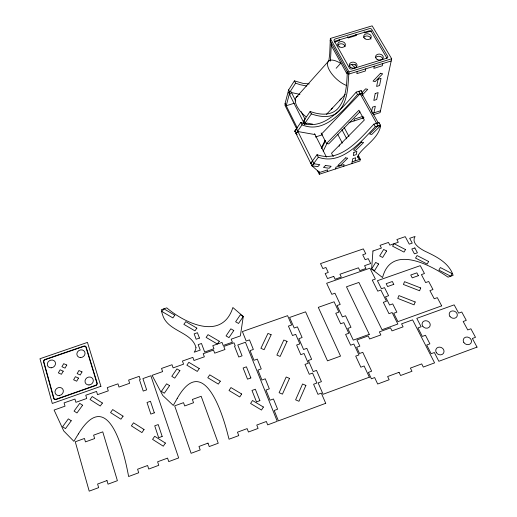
<?xml version="1.0" encoding="UTF-8"?>
<svg xmlns="http://www.w3.org/2000/svg" width="517" height="517" viewBox="0 0 517 517"><rect width="100%" height="100%" fill="white"/><g stroke="black" fill="none" stroke-linecap="round" stroke-linejoin="round"><path stroke-width="0.78" d="M373.196 114.826L380.098 112.622L391.666 58.77L372.15 25.85L330.344 38.458L329.71 54.02L328.825 61.064M309.25 83.916L303.24 83.444L294.406 80.859L288.635 89.887L285.093 103.478L284.99 105.345L296.842 129.14M330.428 61.142L331.378 43.027L331.119 45.237L346.972 73.853L347.295 71.689L347.256 73.763C346.603 85.861 346.047 99.568 337.465 109.022C330.227 116.254 318.866 114.638 310.129 111.485L304.054 120.364L302.962 124.048M358.048 155.01L360.278 159.21L359.929 160.968L319.299 174.255L319.519 172.516L318.808 171.095M325.329 140.314L325.174 141.509L321.69 148.547M327.481 171.579L327.72 169.841L319.519 172.516L312.003 165.828L294.826 131.176L300.797 122.4C323.823 132.281 342.855 106.948 356.2 92.136L361.144 90.585L362.488 92.989A24.68 12.957 -29.5 0 1 362.514 95.05M330.344 38.458L348.981 71.96C347.818 85.208 348.361 100.376 339.062 111.052C331.882 118.613 320.249 117.107 311.363 113.895L310.129 111.485M335.63 168.917L335.895 167.172L344.051 164.509L343.753 166.261M357.215 71.482L356.859 73.647L365.364 71.01L365.752 68.839M354.048 120.933L354.365 119.084L362.378 116.538M351.851 163.611L352.749 158.719L355.664 157.769L355.069 160.91M362.76 118.154L363.108 116.306M374.263 66.208L373.849 68.386L382.302 65.762L382.742 63.585M371.464 112.273L372.492 107.142L375.316 106.25L373.965 112.848M294.406 80.859L295.588 83.166L289.798 92.188L286.224 105.752L294.251 103.251M304.83 124.235L305.269 122.768L311.363 113.895M339.12 146.272L339.798 144.876M323.164 151.171L326.931 143.526M321.283 148.03L325.064 140.404M297.204 134.698L296.021 133.599L302.025 124.836L300.797 122.4M311.48 163.404L310.749 163.301L317.044 154.699C340.548 163.152 359.67 139.17 373.914 124.145L378.955 122.523L380.357 125.043A25.243 12.324 -28.9 0 1 380.118 128.08C377.429 136.708 369.907 142.53 363.748 148.676C361.687 150.861 354.19 157.691 360.278 159.21L352.174 161.853M312.003 165.828L313.987 163.805L319.777 164.645L317.793 166.648L312.003 165.828L318.323 157.239L317.044 154.699M362.488 92.989L357.538 94.546C344.122 109.352 325.077 134.633 302.025 124.836M289.649 94.637L291.491 92.556L299.931 94.398M296.138 97.416L328.586 61.096M380.357 125.043L375.31 126.665C360.995 141.677 341.86 165.614 318.323 157.239M336.147 68.27L340.91 63.016M295.55 131.305L294.826 131.176L296.487 129.379M294.826 131.176L296.719 129.121L313.987 163.805M304.086 122.49L304.203 122.82M296.021 133.599L297.928 131.544L315.002 134.575M306.012 124.112L306.975 123.085L312.649 124.158M331.261 109.229L332.353 108.072M339.443 100.544L341.084 98.805M326.518 114.315L345.194 94.495M358.294 91.845L358.792 91.322L359.593 91.509M321.626 133.955L360.129 93.732L362.268 94.23M361.99 92.64L365.629 88.84L367.729 89.344L362.01 95.302M321.128 132.985L326.537 143.519L358.94 110.224L364.33 120.047L331.52 153.219L333.271 156.638M359.961 111.827L328.676 143.888L326.537 143.519M312.727 161.272L310.749 163.301M376.033 123.815L376.557 123.292L377.358 123.46M377.959 125.812L369.642 134.045L371.781 134.446L380.092 126.245L377.959 125.812L358.792 91.322M357.493 157.239L358.972 156.754L357.506 156.373M372.531 113.301L380.499 110.767M348.949 122.555L364 117.76M315.376 137.018L322.427 134.763M348.981 71.96L391.666 58.77M391.195 60.967L348.652 74.131L330.079 40.688M334.434 42.103L339.779 40.481L339.126 39.318M371.607 30.858L364.821 32.914L364.149 31.757M306.762 86.022L300.196 84.717L295.588 83.166M386.89 58.053L371.322 31.647A1.738 1.312 5.9 0 0 369.015 30.897L334.796 41.237A1.745 1.338 4.2 0 0 334.26 41.502M355.832 34.271L356.497 35.427L348.154 37.954L347.495 36.791M362.1 93.932L378.14 122.729M356.2 92.136L357.538 94.546M373.914 124.145L375.31 126.665M344.057 127.279L348.949 136.494M341.905 129.625L346.784 138.853M337.691 134.233L342.351 143.125M314.51 133.612L326.434 157.052M291.052 91.69L295.756 100.964M301.185 111.672L305.166 119.517M288.635 89.887L289.798 92.188M304.054 120.364L305.269 122.768M288.492 92.343L304.759 124.545M285.093 103.478L297.34 128.042M317.535 170.7L319.299 174.255M378.955 122.523A25.197 12.376 -28.9 0 1 379 123.498M361.144 90.585A24.642 13.003 -29.5 0 1 361.221 91.593M337.879 45.263A3.819 2.921 4.6 0 1 342.099 43.887A3.819 2.921 4.6 0 1 345.078 46.73M349.208 66.098A3.884 3.012 5.6 0 1 353.26 64.341A3.884 3.012 5.6 0 1 356.659 67.042M375.516 57.768A3.871 2.973 6.9 0 1 379.743 56.372A3.871 2.973 6.9 0 1 382.832 59.268M363.69 37.437A3.806 2.889 5.9 0 1 368.052 36.119A3.806 2.889 5.9 0 1 370.889 39.176M355.476 64.664A4.104 1.674 43.3 0 1 355.024 64.392M355.806 67.863A9.72 3.962 43.3 0 1 351.554 64.496M305.941 116.687A16.861 7.904 43.1 0 1 298.012 96.104M346.648 85.531A17.5 7.425 43.2 0 1 327.804 66.376A17.5 7.425 43.2 0 1 340.761 63.468M372.951 250.997L371.613 269.002L382.567 277.545C391.149 243.998 430.325 264.788 448.045 277.164L453.112 275.367A25.96 22.341 20.3 0 0 451.05 270.617C445.35 260.827 434.603 255.766 424.774 251.113C419.804 248.47 410.983 243.171 415.054 236.463L409.677 238.318L412.249 243.113L409.251 244.153L405.244 236.65L396.869 239.539L398.297 242.247L389.876 245.155L388.461 242.434L380.021 245.342L381.423 248.07L372.951 250.997M196.001 347.631L195.523 349.931L194.224 352.2L200.202 350.093L198.166 344.645L201.475 343.488L204.68 352.019L213.954 348.742L212.778 345.66L222.006 342.409L223.195 345.472L232.404 342.222L231.196 339.165L240.36 335.934L243.274 316.469L232.876 307.525C222.22 341.117 185.08 323.396 166.765 307.867L161.336 309.728A25.669 23.362 -11.1 0 0 162.551 314.679C167.385 331.636 191.826 331.546 196.001 347.631M353.912 152.334L353.331 155.546L356.258 154.589L356.859 151.378L353.912 152.334M375.219 93.512L373.836 100.408L376.693 99.503L378.108 92.601L375.219 93.512M378.076 79.237L376.628 86.455L379.549 85.538L381.029 78.313L378.076 79.237M415.19 301.98L414.065 304.843L397.767 298.425L398.917 295.588L415.19 301.98M420.709 287.956L419.604 290.767L403.415 284.466L404.546 281.675L420.709 287.956M305.896 385.411L298.962 401.282L295.608 399.835L302.574 383.989L305.896 385.411M289.488 378.405L282.437 394.141L279.115 392.713L286.192 377.003L289.488 378.405M287.051 341.375L280.13 356.446L276.886 355.076L283.827 340.031L287.051 341.375M271.154 334.745L264.122 349.686L260.904 348.329L267.955 333.413L271.154 334.745M177.195 398.478L173.285 405.418L162.765 395.479L152.088 375.336L162.622 371.607L161.53 368.44L172.006 364.737L173.117 367.884L183.574 364.181L182.443 361.047L192.841 357.376L193.985 360.498L204.357 356.82L203.194 353.712L213.508 350.067L214.691 353.163L224.985 349.518L223.783 346.435L234.02 342.816L235.235 345.886L234.479 346.151L238.77 357.008L242.072 355.832L237.768 344.988L245.452 342.267L277.267 421.303L267.696 424.864L266.358 421.491L256.768 425.045L258.086 428.431L248.444 432.012L247.139 428.612L237.477 432.193L238.764 435.605L229.05 439.211L228.1 435.669C222.465 412.857 203.336 352.4 177.195 398.478M452.162 273.642L450.701 276.22L438.888 270.12L440.361 267.554L452.162 273.642M78.481 378.095L76.71 381.203L73.608 379.801L75.385 376.693L78.481 378.095M82.003 371.91L80.245 374.999L77.149 373.604L78.914 370.521L82.003 371.91M63.216 371.187L61.426 374.269L58.356 372.88L60.146 369.797L63.216 371.187M66.777 365.054L65 368.117L61.937 366.734L63.72 363.677L66.777 365.054M428.651 261.518L427.165 264.064L415.539 258.054L417.038 255.534L428.651 261.518M405.515 249.595L404.01 252.096L392.565 246.182L394.09 243.701L405.515 249.595M78.338 433.989L73.879 441.324L63.765 430.984L54.091 410.046L65.019 406.175L64.089 402.892L74.952 399.053L75.896 402.323L86.733 398.484L85.77 395.227L96.543 391.414L97.526 394.658L108.279 390.852L107.278 387.621L117.966 383.84L118.988 387.059L129.657 383.278L128.617 380.079L139.222 376.331L140.281 379.517L139.493 379.795L143.228 391.072L146.654 389.85L142.905 378.586L150.861 375.769L178.662 457.926L168.729 461.616L167.566 458.107L157.607 461.797L158.758 465.319L148.747 469.042L147.616 465.507L137.587 469.223L138.698 472.771L128.61 476.519C124.274 452.44 108.389 385.003 78.338 433.989M378.638 263.993L374.599 270.578L371.613 269.002L375.659 262.429L378.638 263.993M386.626 250.984L382.651 257.46L379.678 255.909L383.666 249.44L386.626 250.984M263.399 407.034L261.505 410.046L250.59 403.48L252.496 400.494L263.399 407.034M241.678 394.006L239.765 396.972L229.018 390.509L230.944 387.569L241.678 394.006M220.294 381.178L218.361 384.099L207.789 377.74L209.734 374.844L220.294 381.178M165.388 443.075L163.288 446.203L152.567 439.372L154.68 436.27L165.388 443.075M233.787 330.518L228.986 337.633L226.045 335.921L230.853 328.825L233.787 330.518M243.274 316.469L238.55 323.468L235.623 321.781L240.353 314.801L243.274 316.469M199.252 368.556L197.294 371.426L186.883 365.17L188.847 362.314L199.252 368.556M219.286 341.246L217.392 344.031L206.128 337.42L208.028 334.661L219.286 341.246M144.056 429.517L141.936 432.593L131.389 425.866L133.515 422.816L144.056 429.517M169.563 385.637L164.328 393.211L161.369 391.382L166.603 383.821L169.563 385.637M179.89 370.67L174.746 378.121L171.799 376.324L176.95 368.892L179.89 370.67M196.861 328.121L194.954 330.867L183.871 324.366L185.79 321.645L196.861 328.121M123.065 416.166L120.926 419.197L110.548 412.585L112.693 409.574L123.065 416.166M174.811 315.215L172.878 317.916L161.983 311.518L163.921 308.843L174.811 315.215M102.411 403.034L100.253 406.019L90.042 399.505L92.2 396.545L102.411 403.034M71.249 420.76L65.491 428.632L62.583 426.725L68.347 418.873L71.249 420.76M82.617 405.218L76.955 412.954L74.067 411.086L79.728 403.37L82.617 405.218M380.557 73.259L373.035 81.111L375.129 81.641L382.651 73.815L380.557 73.259M325.49 165.472L323.506 167.463L329.142 168.264L331.132 166.287L325.49 165.472M345.576 157.859L337.834 165.524L339.979 165.834L347.721 158.196L345.576 157.859M361.48 142.123L353.46 150.059L355.599 150.421L363.619 142.505L361.48 142.123M106.974 480.564L97.597 484.041L98.637 487.647L89.208 491.15L75.269 441.783L84.458 438.461L85.447 441.886L94.624 438.565L93.622 435.152L102.754 431.85L117.398 480.681L108.034 484.158L106.974 480.564M207.996 443.121L198.967 446.468L200.189 449.932L191.109 453.306L174.675 405.858L183.535 402.659L184.698 405.948L193.545 402.743L192.369 399.467L201.171 396.281L218.252 443.224L209.23 446.572L207.996 443.121M399.04 372.311L387.627 376.538L389.165 379.749L377.681 384.008L374.657 377.578L371.38 378.787L368.388 372.395L371.652 371.193L362.772 352.329L359.535 353.505L356.633 347.301L359.851 346.132L356.956 339.979L368.188 335.927L369.649 338.978L380.848 334.926L379.368 331.882L390.497 327.862L391.996 330.886L403.092 326.867L401.58 323.855L412.618 319.868L434.584 362.876L423.3 367.07L421.71 363.903L410.401 368.098L411.971 371.277L400.597 375.504L399.04 372.311M325.729 403.305L278.404 420.883L274.21 410.485L277.603 409.231L273.441 398.969L270.068 400.21L265.971 390.057L269.325 388.836L265.266 378.812L261.925 380.021L257.925 370.107L261.247 368.912L257.279 359.128L253.976 360.31L250.066 350.623L253.356 349.453L249.478 339.889L246.208 341.052L242.389 331.584L287.601 315.674L291.646 324.967L288.421 326.104L292.499 335.514L295.73 334.363L299.866 343.87L296.616 345.033L300.784 354.668L304.054 353.486L308.287 363.218L305.004 364.407L309.269 374.269L312.572 373.061L316.902 383.026L313.586 384.241L317.955 394.335L321.29 393.107L325.729 403.305M477.036 347.114L438.855 361.293L434.358 352.523L431.159 353.706L426.719 345.013L429.898 343.85L425.485 335.262L422.318 336.418L417.969 327.914L421.122 326.763L416.799 318.356L454.165 304.856L458.65 313.128L461.752 312.003L466.289 320.359L463.174 321.496L467.749 329.943L470.877 328.793L475.511 337.323L472.37 338.48L477.036 347.114M369.351 377.19L323.093 394.284L318.117 382.864L321.432 381.649L316.501 370.405L313.205 371.6L308.365 360.491L311.641 359.302L306.839 348.348L303.582 349.518L298.865 338.693L302.102 337.536L297.43 326.867L294.205 328.011L289.61 317.464L305.586 311.835L327.5 360.847L340.535 356.11L318.291 307.356L334.085 301.786L338.932 312.145L335.759 313.27L340.651 323.771L343.837 322.634L348.807 333.258L345.602 334.415L350.623 345.194L353.841 344.025L358.947 354.933L355.702 356.116L360.853 367.186L364.11 365.991L369.351 377.19M162.176 436.445L158.661 437.731L154.725 425.827L158.215 424.56L162.176 436.445M259.883 400.662L256.497 401.903L251.973 390.451L255.34 389.23L259.883 400.662M441.68 305.851L397.916 321.639L393.728 313.283L396.862 312.158L392.707 303.899L389.585 305.017L385.482 296.829L388.597 295.73L384.519 287.639L381.423 288.732L377.404 280.712L420.256 265.654L424.457 273.532L421.407 274.611L425.633 282.579L428.696 281.494L432.981 289.526L429.905 290.625L434.222 298.755L437.311 297.65L441.68 305.851M369.28 334.337L353.266 340.121L347.792 328.431L350.985 327.287L345.563 315.771L342.39 316.902L337.065 305.534L340.218 304.423L334.951 293.223L331.817 294.328L326.641 283.271L369.926 268.187L375.361 279.051L372.279 280.13L377.765 291.155L380.867 290.056L386.457 301.217L383.33 302.329L388.978 313.664L392.119 312.539L397.864 324.017L382.024 329.736L358.901 282.437L346.468 286.793L369.28 334.337M154.312 412.831L150.841 414.085L147.009 402.504L150.453 401.263L154.312 412.831M250.861 377.946L247.514 379.155L243.113 368.007L246.441 366.818L250.861 377.946M393.792 284.363L387.614 286.547L386.167 283.678L392.332 281.507L393.792 284.363M418.35 275.69L412.23 277.849L410.744 275.012L416.857 272.86L418.35 275.69M95.509 385.32L56.243 399.156A1.997 1.784 -35.8 0 1 53.897 398.077L43.887 361.965A1.945 1.713 -31.6 0 1 45.25 359.67L83.696 346.429A1.913 1.706 -27.7 0 1 85.99 347.45L96.828 382.961A1.958 1.777 -31.8 0 1 95.509 385.32M95.878 385.488L56.03 399.531A1.997 1.784 -35.8 0 1 53.678 398.445L43.531 361.803A1.945 1.713 -31.6 0 1 44.895 359.509L83.896 346.08A1.906 1.706 -27.6 0 1 86.197 347.094L97.196 383.129A1.958 1.777 -31.8 0 1 95.878 385.488M100.925 386.289L52.282 403.46L39.964 358.733L87.457 342.403L100.925 386.289M199.446 338.079L196.15 339.236L194.14 333.859L197.429 332.709L199.446 338.079M414.834 247.94L411.829 248.987L414.421 253.847L417.432 252.8L414.834 247.94M333.736 276.388L327.526 278.547L325.174 273.538L328.269 272.465L325.923 267.496L322.834 268.562L320.508 263.618L363.322 248.884L365.765 253.744L362.721 254.791L365.164 259.683L368.22 258.629L370.689 263.547L364.563 265.673L365.958 268.472L359.813 270.617L358.43 267.806L339.934 274.236L341.291 277.067L335.087 279.225L333.736 276.388M386.826 58.195L351.851 68.994A1.79 1.389 5.5 0 1 349.492 68.192L334.163 40.74A1.751 1.338 4.2 0 1 335.074 39.008L369.403 28.642A1.745 1.318 5.9 0 1 371.717 29.391L387.685 56.418A1.784 1.364 7.3 0 1 386.826 58.195M339.449 46.879A3.832 2.928 4.6 0 0 345.382 44.811A3.832 2.928 4.6 0 0 339.856 41.825A3.832 2.928 4.6 0 0 339.449 46.879M350.72 67.397A3.897 3.012 5.6 0 0 357.008 65.769A3.897 3.012 5.6 0 0 351.773 62.273A3.897 3.012 5.6 0 0 350.72 67.397M377.016 59.293A3.884 2.979 6.9 0 0 383.246 57.678A3.884 2.979 6.9 0 0 377.966 54.22A3.884 2.979 6.9 0 0 377.016 59.293M365.099 38.814A3.819 2.895 5.8 0 0 371.245 37.243A3.819 2.895 5.8 0 0 366.081 33.889A3.819 2.895 5.8 0 0 365.099 38.814M89.008 384.965A4.272 3.871 -31.8 0 0 92.834 378.806A4.272 3.871 -31.8 0 0 85.622 379.174A4.272 3.871 -31.8 0 0 89.008 384.965M59.248 395.511A4.336 3.877 -34.8 0 0 62.757 389.075A4.336 3.877 -34.8 0 0 55.493 389.947A4.336 3.877 -34.8 0 0 59.248 395.511M80.497 357.564A4.201 3.755 -28.6 0 0 84.704 351.831A4.201 3.755 -28.6 0 0 77.647 351.715A4.201 3.755 -28.6 0 0 80.497 357.564M51.177 367.813A4.259 3.761 -31.6 0 0 55.086 361.784A4.259 3.761 -31.6 0 0 47.952 362.152A4.259 3.761 -31.6 0 0 51.177 367.813M449.977 316.475A4.175 3.606 25 0 0 456.996 316.475A4.175 3.606 25 0 0 452.802 310.904A4.175 3.606 25 0 0 449.977 316.475M422.822 326.337A4.175 3.664 24.3 0 0 429.879 326.343A4.175 3.664 24.3 0 0 425.756 320.708A4.175 3.664 24.3 0 0 422.822 326.337M436.277 352.568A4.272 3.761 28.1 0 0 443.489 353.273A4.272 3.761 28.1 0 0 439.877 347.133A4.272 3.761 28.1 0 0 436.277 352.568M463.794 342.403A4.272 3.697 28.3 0 0 470.981 343.094A4.272 3.697 28.3 0 0 467.284 337.026A4.272 3.697 28.3 0 0 463.794 342.403"/></g></svg>
